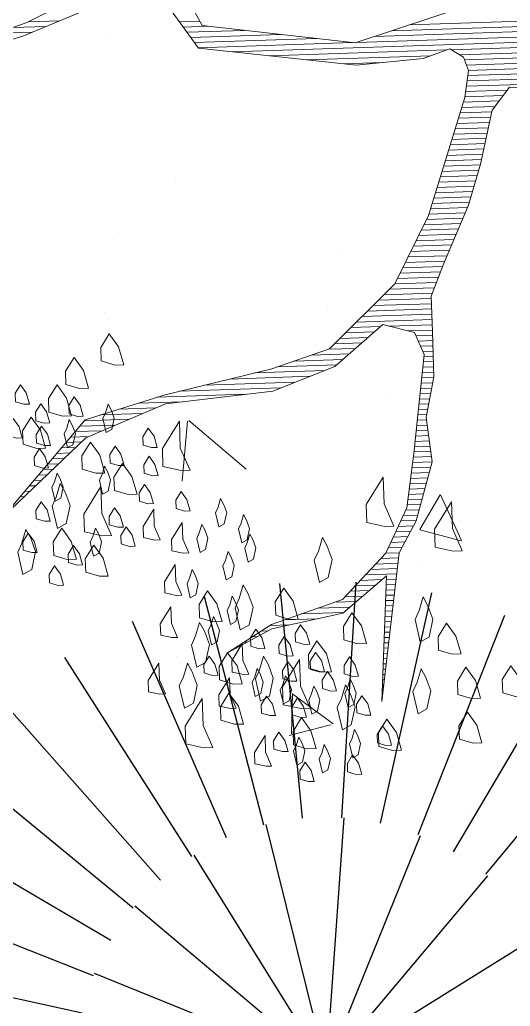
# Model space of a CAD drawing. Header units: millimetres. Extents: x 111 to 1506, y 14 to 566.
# Drawn here: x 225.315 to 225.962, y 166.22 to 167.522 of the extents above; entities that cross this region are included whole.
import ezdxf

# ---------------------------------------------------------------- set-up
doc = ezdxf.new("R2010")
doc.units = ezdxf.units.MM
doc.layers.add('ARBOLES', color=78, linetype='Continuous', lineweight=5)
doc.layers.add('FURN', color=253, linetype='Continuous')

# ---------------------------------------------------------------- blocks, each defined once
blk = doc.blocks.new('abri')
at = {"layer": 'FURN'}
for p, q in [((1540.7888, 15.9542), (1540.4256, 16.0681)), ((1540.7747, 15.8925), (1540.3981, 15.9482)), ((1540.7704, 15.8293), (1540.3897, 15.8254)), ((1540.776, 15.7662), (1540.4007, 15.7028)), ((1540.7914, 15.7048), (1540.4306, 15.5834)), ((1540.8162, 15.6465), (1540.4789, 15.4702)), ((1540.8499, 15.5929), (1540.5443, 15.366)), ((1540.8915, 15.5451), (1540.6252, 15.2732)), ((1540.9401, 15.5045), (1540.7196, 15.1942)), ((1540.9945, 15.472), (1540.8252, 15.131)), ((1541.0532, 15.4483), (1540.9393, 15.0851)), ((1541.2412, 15.4355), (1541.3047, 15.0601)), ((1541.115, 15.4342), (1541.0593, 15.0576)), ((1541.1781, 15.4299), (1541.1821, 15.0492))]:
    blk.add_line(p, q, dxfattribs=at)
at = {"layer": 'FURN', "color": 62}
for q in [(1540.8474, 16.0707), (1540.7901, 15.9582), (1540.7703, 15.8335), (1540.7901, 15.7087), (1540.8474, 15.5962), (1540.9367, 15.5069), (1541.0492, 15.4496), (1541.174, 15.4298)]:
    blk.add_line((1541.174, 15.8335), q, dxfattribs=at)
blk = doc.blocks.new('*X16')
at = {"color": 0}
for p, q in [((16.8565, 16.58), (16.9159, 16.58)), ((16.8265, 16.57), (16.8895, 16.57)), ((17.1431, 16.57), (17.1813, 16.57)), ((16.7953, 16.56), (16.8632, 16.56)), ((17.1497, 16.56), (17.1971, 16.56)), ((17.1564, 16.55), (17.2651, 16.55)), ((17.5785, 16.55), (17.8258, 16.55)), ((17.163, 16.54), (17.3331, 16.54)), ((17.1697, 16.53), (17.401, 16.53)), ((17.511, 16.53), (17.8098, 16.53)), ((17.5448, 16.54), (17.8178, 16.54)), ((17.1764, 16.52), (17.469, 16.52)), ((17.2412, 16.51), (17.7938, 16.51)), ((17.4773, 16.52), (17.8018, 16.52)), ((17.3112, 16.5), (17.6466, 16.5)), ((17.3812, 16.49), (17.6166, 16.49)), ((17.6564, 16.5), (17.7858, 16.5)), ((17.6714, 16.49), (17.7899, 16.49)), ((17.4512, 16.48), (17.5245, 16.48)), ((17.6804, 16.48), (17.8149, 16.48)), ((17.6837, 16.47), (17.8399, 16.47)), ((17.6855, 16.45), (17.8986, 16.45)), ((17.687, 16.46), (17.8649, 16.46)), ((17.6822, 16.43), (17.9666, 16.43)), ((17.6839, 16.44), (17.9326, 16.44)), ((17.6805, 16.42), (17.7592, 16.42)), ((17.6757, 16.4), (17.7432, 16.4)), ((17.6789, 16.41), (17.7512, 16.41)), ((17.6687, 16.38), (17.7289, 16.38)), ((17.6722, 16.39), (17.7352, 16.39)), ((17.6618, 16.36), (17.7239, 16.36)), ((17.6653, 16.37), (17.7264, 16.37)), ((17.6549, 16.34), (17.7189, 16.34)), ((17.6584, 16.35), (17.7214, 16.35)), ((17.648, 16.32), (17.7139, 16.32)), ((17.6514, 16.33), (17.7164, 16.33)), ((17.6411, 16.3), (17.7089, 16.3)), ((17.6445, 16.31), (17.7114, 16.31)), ((17.6341, 16.28), (17.7038, 16.28)), ((17.6376, 16.29), (17.7064, 16.29)), ((17.6307, 16.27), (17.7005, 16.27)), ((17.6237, 16.25), (17.6938, 16.25)), ((17.6272, 16.26), (17.6971, 16.26)), ((17.6168, 16.23), (17.6871, 16.23)), ((17.6203, 16.24), (17.6905, 16.24)), ((17.6099, 16.21), (17.6805, 16.21)), ((17.6134, 16.22), (17.6838, 16.22)), ((17.603, 16.19), (17.6719, 16.19)), ((17.6064, 16.2), (17.6766, 16.2)), ((17.5928, 16.17), (17.6627, 16.17)), ((17.5981, 16.18), (17.6673, 16.18)), ((17.5821, 16.15), (17.6535, 16.15)), ((17.5874, 16.16), (17.6581, 16.16)), ((17.5768, 16.14), (17.6489, 16.14)), ((17.5661, 16.12), (17.6396, 16.12)), ((17.5714, 16.13), (17.6443, 16.13)), ((17.5554, 16.1), (17.6304, 16.1)), ((17.5608, 16.11), (17.635, 16.11)), ((17.5448, 16.08), (17.6216, 16.08)), ((17.5501, 16.09), (17.6259, 16.09)), ((17.5341, 16.06), (17.6131, 16.06)), ((17.5394, 16.07), (17.6174, 16.07)), ((17.5127, 16.04), (17.6045, 16.04)), ((17.5234, 16.05), (17.6088, 16.05)), ((17.4913, 16.02), (17.6021, 16.02)), ((17.502, 16.03), (17.6021, 16.03)), ((17.4698, 16), (17.6021, 16)), ((17.4806, 16.01), (17.6021, 16.01)), ((17.4591, 15.99), (17.6021, 15.99)), ((17.4377, 15.97), (17.4922, 15.97)), ((17.4484, 15.98), (17.5044, 15.98)), ((17.5206, 15.98), (17.6021, 15.98)), ((17.5556, 15.97), (17.6021, 15.97)), ((17.4163, 15.95), (17.4677, 15.95)), ((17.427, 15.96), (17.4799, 15.96)), ((17.5707, 15.96), (17.6021, 15.96)), ((17.5747, 15.95), (17.6021, 15.95)), ((17.3711, 15.93), (17.4433, 15.93)), ((17.4036, 15.94), (17.4555, 15.94)), ((17.5787, 15.94), (17.6021, 15.94)), ((17.5827, 15.93), (17.6021, 15.93)), ((17.3061, 15.91), (17.4188, 15.91)), ((17.3386, 15.92), (17.431, 15.92)), ((17.5832, 15.91), (17.6021, 15.91)), ((17.5846, 15.92), (17.6021, 15.92)), ((17.2149, 15.89), (17.3677, 15.89)), ((17.2629, 15.9), (17.3957, 15.9)), ((17.5805, 15.89), (17.6021, 15.89)), ((17.5819, 15.9), (17.6021, 15.9)), ((17.1189, 15.87), (17.3117, 15.87)), ((17.1669, 15.88), (17.3397, 15.88)), ((17.5778, 15.87), (17.5996, 15.87)), ((17.5791, 15.88), (17.6018, 15.88)), ((17.0401, 15.85), (17.1235, 15.85)), ((17.0761, 15.86), (17.2435, 15.86)), ((17.575, 15.85), (17.5951, 15.85)), ((17.5764, 15.86), (17.5974, 15.86)), ((17.0041, 15.84), (17.0729, 15.84)), ((17.5737, 15.84), (17.5929, 15.84)), ((16.9371, 15.82), (17.0215, 15.82)), ((16.9681, 15.83), (17.0472, 15.83)), ((17.5709, 15.82), (17.5885, 15.82)), ((17.5723, 15.83), (17.5907, 15.83)), ((16.919, 15.8), (16.9701, 15.8)), ((16.9281, 15.81), (16.9958, 15.81)), ((17.5682, 15.8), (17.5856, 15.8)), ((17.5696, 15.81), (17.5863, 15.81)), ((16.9009, 15.78), (16.9301, 15.78)), ((16.91, 15.79), (16.9444, 15.79)), ((17.5655, 15.78), (17.5876, 15.78)), ((17.5669, 15.79), (17.5866, 15.79)), ((16.8829, 15.76), (16.9077, 15.76)), ((16.8919, 15.77), (16.9189, 15.77)), ((17.5628, 15.76), (17.5896, 15.76)), ((17.5641, 15.77), (17.5886, 15.77)), ((16.8648, 15.74), (16.8853, 15.74)), ((16.8738, 15.75), (16.8965, 15.75)), ((17.56, 15.74), (17.5916, 15.74)), ((17.5614, 15.75), (17.5906, 15.75)), ((16.8467, 15.72), (16.863, 15.72)), ((16.8557, 15.73), (16.8742, 15.73)), ((17.5568, 15.72), (17.5936, 15.72)), ((17.5585, 15.73), (17.5926, 15.73)), ((16.8286, 15.7), (16.8406, 15.7)), ((16.8376, 15.71), (16.8518, 15.71)), ((17.5535, 15.7), (17.5875, 15.7)), ((17.5551, 15.71), (17.5906, 15.71)), ((16.8195, 15.69), (16.8295, 15.69)), ((17.5518, 15.69), (17.5844, 15.69)), ((16.8105, 15.68), (16.8183, 15.68)), ((17.5485, 15.67), (17.5783, 15.67)), ((17.5501, 15.68), (17.5814, 15.68)), ((17.5451, 15.65), (17.5721, 15.65)), ((17.5468, 15.66), (17.5752, 15.66)), ((17.5402, 15.63), (17.566, 15.63)), ((17.5435, 15.64), (17.5691, 15.64)), ((17.5302, 15.61), (17.5598, 15.61)), ((17.5352, 15.62), (17.5629, 15.62)), ((17.5202, 15.59), (17.5486, 15.59)), ((17.5252, 15.6), (17.5543, 15.6)), ((17.5102, 15.57), (17.5372, 15.57)), ((17.5152, 15.58), (17.5429, 15.58)), ((17.5052, 15.56), (17.5315, 15.56)), ((17.4903, 15.54), (17.5241, 15.54)), ((17.5002, 15.55), (17.5257, 15.55)), ((17.4703, 15.52), (17.5211, 15.52)), ((17.4803, 15.53), (17.5226, 15.53)), ((17.4503, 15.5), (17.4911, 15.5)), ((17.4603, 15.51), (17.5196, 15.51)), ((17.4996, 15.5), (17.5181, 15.5)), ((17.4303, 15.48), (17.4661, 15.48)), ((17.4403, 15.49), (17.4786, 15.49)), ((17.4981, 15.48), (17.515, 15.48)), ((17.4988, 15.49), (17.5165, 15.49)), ((17.4, 15.46), (17.4411, 15.46)), ((17.4203, 15.47), (17.4536, 15.47)), ((17.4967, 15.46), (17.512, 15.46)), ((17.4974, 15.47), (17.5135, 15.47)), ((17.336, 15.44), (17.4161, 15.44)), ((17.368, 15.45), (17.4286, 15.45)), ((17.4953, 15.44), (17.509, 15.44)), ((17.496, 15.45), (17.5105, 15.45)), ((17.2754, 15.42), (17.3128, 15.42)), ((17.304, 15.43), (17.3661, 15.43)), ((17.4938, 15.42), (17.5059, 15.42)), ((17.4946, 15.43), (17.5074, 15.43)), ((17.2587, 15.41), (17.2717, 15.41)), ((17.4931, 15.41), (17.5044, 15.41)), ((17.2254, 15.39), (17.2317, 15.39)), ((17.242, 15.4), (17.2517, 15.4)), ((17.4917, 15.39), (17.5014, 15.39)), ((17.4924, 15.4), (17.5029, 15.4)), ((17.2087, 15.38), (17.2117, 15.38)), ((17.4903, 15.37), (17.4984, 15.37)), ((17.491, 15.38), (17.4999, 15.38)), ((17.4888, 15.35), (17.4953, 15.35)), ((17.4896, 15.36), (17.4968, 15.36)), ((17.4874, 15.33), (17.4923, 15.33)), ((17.4881, 15.34), (17.4938, 15.34)), ((17.486, 15.31), (17.4893, 15.31)), ((17.4867, 15.32), (17.4908, 15.32)), ((17.4846, 15.29), (17.4862, 15.29)), ((17.4853, 15.3), (17.4877, 15.3)), ((17.4831, 15.27), (17.4832, 15.27)), ((17.4838, 15.28), (17.4847, 15.28))]:
    blk.add_line(p, q, dxfattribs=at)
blk = doc.blocks.new('E1E')
at = {"layer": 'ARBOLES', "ltscale": 0.2}
for p, q in [((95.5359, 59.5519), (95.5359, 59.5519)), ((95.6009, 59.4784), (95.6009, 59.4784)), ((95.2708, 59.4541), (95.2708, 59.4541)), ((95.5845, 59.4467), (95.5298, 59.4067)), ((95.6045, 59.3832), (95.5819, 59.4428)), ((95.6038, 59.3838), (95.5266, 59.4035)), ((95.7975, 59.3971), (95.7975, 59.3971)), ((95.7699, 59.3841), (95.7699, 59.3841)), ((95.473, 59.2552), (95.473, 59.2552)), ((95.4361, 59.2211), (95.4361, 59.2211)), ((95.857, 59.2206), (95.857, 59.2206)), ((95.9214, 59.0448), (95.8936, 59.1364)), ((95.4933, 59.1143), (95.4933, 59.1143)), ((95.92, 59.0432), (95.8063, 59.0804)), ((95.5148, 59.066), (95.4476, 59.0575)), ((95.506, 59.0027), (95.5152, 59.0658)), ((95.5054, 59.0022), (95.4473, 59.0568)), ((95.9008, 59.0394), (95.9008, 59.0394)), ((95.9924, 59.0443), (95.9924, 59.0443)), ((95.8256, 58.9566), (95.8256, 58.9566)), ((96.1089, 58.9342), (96.1089, 58.9342)), ((95.6403, 58.8897), (95.6403, 58.8897)), ((96.1395, 58.8197), (96.1395, 58.8197)), ((95.7844, 58.7923), (95.7844, 58.7923)), ((95.801, 58.7086), (95.801, 58.7086)), ((96.0816, 58.6988), (96.0816, 58.6988)), ((96.2657, 58.527), (96.2657, 58.527)), ((96.0502, 58.4349), (96.0502, 58.4349))]:
    blk.add_line(p, q, dxfattribs=at)
for points in [[(95.7024, 59.5158), (95.7313, 59.5209), (95.7429, 59.4949), (95.7343, 59.4442), (95.7169, 59.4833), (95.6894, 59.51)], [(95.5281, 59.503), (95.5421, 59.5044), (95.5475, 59.4922), (95.5448, 59.4764), (95.5313, 59.485), (95.52, 59.4994)], [(95.5999, 59.5058), (95.618, 59.509), (95.6252, 59.4927), (95.6198, 59.4611), (95.609, 59.4855), (95.5918, 59.5022)], [(95.5679, 59.4574), (95.5683, 59.4674), (95.5552, 59.4859), (95.5489, 59.4782), (95.5521, 59.4601), (95.5615, 59.4497), (95.5692, 59.4434)], [(95.5259, 59.4533), (95.5263, 59.4633), (95.5132, 59.4818), (95.5069, 59.4741), (95.51, 59.456), (95.5195, 59.4456), (95.5272, 59.4393)], [(95.5846, 59.4746), (95.5986, 59.476), (95.604, 59.4638), (95.6013, 59.448), (95.5877, 59.4565), (95.5764, 59.471)], [(95.4626, 59.4641), (95.4766, 59.4655), (95.482, 59.4533), (95.4793, 59.4375), (95.4658, 59.4461), (95.4545, 59.4605)], [(95.5499, 59.4557), (95.5723, 59.4579), (95.581, 59.4384), (95.5767, 59.413), (95.555, 59.4268), (95.5369, 59.4499)], [(95.6714, 59.463), (95.6938, 59.4652), (95.7025, 59.4457), (95.6981, 59.4204), (95.6764, 59.4341), (95.6584, 59.4572)], [(95.7748, 59.4233), (95.7755, 59.4392), (95.7545, 59.4688), (95.7444, 59.4565), (95.7495, 59.4276), (95.7647, 59.411), (95.7769, 59.4009)], [(95.7992, 59.463), (95.8172, 59.4662), (95.8245, 59.4499), (95.8191, 59.4183), (95.8082, 59.4427), (95.791, 59.4594)], [(95.4902, 59.4131), (95.4906, 59.423), (95.4775, 59.4416), (95.4712, 59.4339), (95.4744, 59.4158), (95.4839, 59.4054), (95.4916, 59.3991)], [(95.6867, 59.4421), (95.7048, 59.4453), (95.712, 59.4291), (95.7066, 59.3974), (95.6957, 59.4218), (95.6786, 59.4385)], [(95.6244, 59.429), (95.6384, 59.4304), (95.6438, 59.4182), (95.6411, 59.4024), (95.6275, 59.4109), (95.6162, 59.4254)], [(95.4235, 59.4072), (95.4459, 59.4093), (95.4545, 59.3898), (95.4502, 59.3645), (95.4285, 59.3782), (95.4104, 59.4014)], [(95.5778, 59.4132), (95.5918, 59.4145), (95.5973, 59.4023), (95.5946, 59.3865), (95.581, 59.3951), (95.5697, 59.4095)], [(95.6671, 59.3676), (95.6678, 59.3835), (95.6468, 59.4131), (95.6367, 59.4008), (95.6418, 59.3719), (95.657, 59.3553), (95.6693, 59.3452)], [(95.67, 59.3811), (95.6705, 59.3911), (95.6574, 59.4096), (95.651, 59.4019), (95.6542, 59.3838), (95.6637, 59.3735), (95.6714, 59.3671)], [(95.6974, 59.4045), (95.7198, 59.4066), (95.7285, 59.3871), (95.7242, 59.3618), (95.7025, 59.3755), (95.6844, 59.3987)], [(95.436, 59.4036), (95.45, 59.4049), (95.4554, 59.3927), (95.4527, 59.3769), (95.4392, 59.3855), (95.4279, 59.4)], [(95.5297, 59.361), (95.5305, 59.3769), (95.5095, 59.4065), (95.4994, 59.3942), (95.5044, 59.3653), (95.5196, 59.3487), (95.5319, 59.3386)], [(95.5761, 59.3734), (95.5765, 59.3833), (95.5634, 59.4019), (95.5571, 59.3942), (95.5602, 59.3761), (95.5697, 59.3657), (95.5774, 59.3594)], [(95.5825, 59.4), (95.6114, 59.4051), (95.623, 59.3791), (95.6143, 59.3285), (95.597, 59.3675), (95.5695, 59.3942)], [(95.6239, 59.3752), (95.6244, 59.3852), (95.6113, 59.4037), (95.605, 59.396), (95.6081, 59.3779), (95.6176, 59.3676), (95.6253, 59.3612)], [(95.7328, 59.4042), (95.7468, 59.4056), (95.7522, 59.3934), (95.7495, 59.3776), (95.736, 59.3862), (95.7247, 59.4006)], [(95.7813, 59.3561), (95.782, 59.372), (95.761, 59.4016), (95.7509, 59.3893), (95.756, 59.3604), (95.7712, 59.3438), (95.7835, 59.3337)], [(95.6881, 59.3843), (95.7062, 59.3875), (95.7134, 59.3712), (95.708, 59.3396), (95.6971, 59.364), (95.68, 59.3807)], [(95.815, 59.3727), (95.8331, 59.3758), (95.8404, 59.3596), (95.835, 59.328), (95.8241, 59.3523), (95.8069, 59.369)], [(95.4844, 59.3715), (95.4984, 59.3729), (95.5038, 59.3607), (95.5011, 59.3449), (95.4875, 59.3535), (95.4762, 59.3679)], [(95.5268, 59.3417), (95.5273, 59.3517), (95.5142, 59.3702), (95.5079, 59.3625), (95.511, 59.3444), (95.5205, 59.3341), (95.5282, 59.3277)], [(95.6136, 59.3657), (95.6276, 59.3671), (95.633, 59.3549), (95.6303, 59.3391), (95.6167, 59.3477), (95.6054, 59.3621)], [(96.0138, 59.3638), (96.0278, 59.3651), (96.0333, 59.3529), (96.0306, 59.3371), (96.017, 59.3457), (96.0057, 59.3601)], [(96.0922, 59.323), (96.0929, 59.3389), (96.0719, 59.3686), (96.0618, 59.3563), (96.0669, 59.3274), (96.0821, 59.3107), (96.0944, 59.3006)], [(95.3093, 59.3485), (95.3317, 59.3507), (95.3404, 59.3312), (95.3361, 59.3059), (95.3144, 59.3196), (95.2963, 59.3427)], [(95.5494, 59.3567), (95.5634, 59.358), (95.5689, 59.3458), (95.5662, 59.33), (95.5526, 59.3386), (95.5413, 59.353)], [(95.7654, 59.3311), (95.7658, 59.341), (95.7527, 59.3595), (95.7464, 59.3518), (95.7496, 59.3338), (95.7591, 59.3234), (95.7667, 59.3171)], [(95.4279, 59.2922), (95.4286, 59.3081), (95.4076, 59.3377), (95.3975, 59.3255), (95.4026, 59.2965), (95.4178, 59.2799), (95.4301, 59.2698)], [(95.5731, 59.3335), (95.5955, 59.3357), (95.6042, 59.3162), (95.5999, 59.2909), (95.5782, 59.3046), (95.5601, 59.3277)], [(95.5783, 59.3355), (95.5923, 59.3368), (95.5978, 59.3246), (95.5951, 59.3088), (95.5815, 59.3174), (95.5702, 59.3318)], [(95.6339, 59.331), (95.6479, 59.3323), (95.6534, 59.3201), (95.6507, 59.3043), (95.6371, 59.3129), (95.6258, 59.3274)], [(95.68, 59.3369), (95.694, 59.3382), (95.6994, 59.3261), (95.6967, 59.3102), (95.6832, 59.3188), (95.6719, 59.3333)], [(96.0721, 59.3313), (96.0861, 59.3326), (96.0916, 59.3205), (96.0889, 59.3046), (96.0753, 59.3132), (96.064, 59.3277)], [(95.5259, 59.3219), (95.54, 59.3232), (95.5454, 59.311), (95.5427, 59.2952), (95.5291, 59.3038), (95.5178, 59.3182)], [(95.7394, 59.2751), (95.7402, 59.291), (95.7192, 59.3206), (95.7091, 59.3083), (95.7141, 59.2794), (95.7293, 59.2628), (95.7416, 59.2527)], [(95.7496, 59.2899), (95.75, 59.2999), (95.7369, 59.3184), (95.7306, 59.3107), (95.7338, 59.2926), (95.7433, 59.2823), (95.751, 59.2759)], [(95.764, 59.325), (95.7864, 59.3272), (95.7951, 59.3077), (95.7908, 59.2824), (95.7691, 59.2961), (95.751, 59.3192)], [(95.9584, 59.3258), (95.9809, 59.328), (95.9895, 59.3085), (95.9852, 59.2832), (95.9635, 59.2969), (95.9454, 59.3201)], [(95.998, 59.3226), (96.0121, 59.324), (96.0175, 59.3118), (96.0148, 59.296), (96.0012, 59.3046), (95.9899, 59.319)], [(96.0156, 59.3201), (96.038, 59.3223), (96.0467, 59.3028), (96.0423, 59.2775), (96.0206, 59.2912), (96.0025, 59.3143)], [(95.6168, 59.3039), (95.6308, 59.3052), (95.6362, 59.293), (95.6335, 59.2772), (95.6199, 59.2858), (95.6086, 59.3002)], [(95.8246, 59.2746), (95.825, 59.2846), (95.8119, 59.3031), (95.8056, 59.2954), (95.8088, 59.2773), (95.8183, 59.267), (95.826, 59.2606)], [(95.8341, 59.3081), (95.8521, 59.3112), (95.8594, 59.295), (95.854, 59.2634), (95.8431, 59.2878), (95.8259, 59.3045)], [(95.9918, 59.2711), (95.9922, 59.2811), (95.9791, 59.2996), (95.9728, 59.2919), (95.9759, 59.2738), (95.9854, 59.2635), (95.9931, 59.2571)], [(95.3382, 59.2835), (95.3606, 59.2857), (95.3693, 59.2662), (95.365, 59.2409), (95.3433, 59.2546), (95.3252, 59.2777)], [(95.5385, 59.2713), (95.5609, 59.2735), (95.5696, 59.254), (95.5653, 59.2287), (95.5436, 59.2424), (95.5255, 59.2655)], [(95.6534, 59.2758), (95.6758, 59.2779), (95.6845, 59.2584), (95.6802, 59.2331), (95.6585, 59.2468), (95.6404, 59.27)], [(95.978, 59.2644), (96.0069, 59.2695), (96.0185, 59.2435), (96.0099, 59.1929), (95.9925, 59.2319), (95.965, 59.2586)], [(96.0691, 59.2348), (96.0698, 59.2507), (96.0488, 59.2804), (96.0387, 59.2681), (96.0438, 59.2392), (96.059, 59.2225), (96.0713, 59.2124)], [(96.0717, 59.2775), (96.0857, 59.2789), (96.0912, 59.2667), (96.0885, 59.2509), (96.0749, 59.2594), (96.0636, 59.2739)], [(95.2732, 59.2545), (95.2956, 59.2567), (95.3043, 59.2372), (95.3, 59.2119), (95.2783, 59.2256), (95.2602, 59.2487)], [(95.7826, 59.2267), (95.7831, 59.2367), (95.77, 59.2552), (95.7636, 59.2475), (95.7668, 59.2294), (95.7763, 59.219), (95.784, 59.2127)], [(95.9317, 59.2639), (95.9457, 59.2652), (95.9511, 59.253), (95.9484, 59.2372), (95.9349, 59.2458), (95.9236, 59.2602)], [(95.849, 59.2417), (95.8671, 59.2448), (95.8743, 59.2286), (95.8689, 59.197), (95.8581, 59.2213), (95.8409, 59.2381)], [(95.8987, 59.2394), (95.9168, 59.2426), (95.924, 59.2264), (95.9186, 59.1947), (95.9078, 59.2191), (95.8906, 59.2358)], [(95.9606, 59.2427), (95.9746, 59.244), (95.98, 59.2318), (95.9773, 59.216), (95.9638, 59.2246), (95.9525, 59.239)], [(96.0808, 59.2134), (96.0812, 59.2233), (96.0681, 59.2418), (96.0618, 59.2341), (96.065, 59.2161), (96.0745, 59.2057), (96.0822, 59.1994)], [(95.3932, 59.23), (95.4156, 59.2322), (95.4243, 59.2127), (95.42, 59.1874), (95.3983, 59.2011), (95.3802, 59.2242)], [(95.4677, 59.1853), (95.4684, 59.2012), (95.4474, 59.2308), (95.4373, 59.2185), (95.4424, 59.1896), (95.4576, 59.173), (95.4699, 59.1629)], [(95.8373, 59.2024), (95.8377, 59.2123), (95.8246, 59.2308), (95.8183, 59.2231), (95.8215, 59.2051), (95.831, 59.1947), (95.8387, 59.1884)], [(95.6513, 59.1579), (95.652, 59.1738), (95.6311, 59.2034), (95.621, 59.1911), (95.626, 59.1622), (95.6412, 59.1456), (95.6535, 59.1355)], [(95.761, 59.1879), (95.7614, 59.1978), (95.7483, 59.2163), (95.742, 59.2086), (95.7452, 59.1906), (95.7546, 59.1802), (95.7623, 59.1738)], [(95.7818, 59.163), (95.7822, 59.173), (95.7691, 59.1915), (95.7628, 59.1838), (95.766, 59.1657), (95.7754, 59.1553), (95.7831, 59.149)], [(95.9304, 59.1902), (95.9444, 59.1916), (95.9498, 59.1794), (95.9471, 59.1636), (95.9336, 59.1722), (95.9222, 59.1866)], [(95.965, 59.1885), (95.9875, 59.1907), (95.9961, 59.1712), (95.9918, 59.1459), (95.9701, 59.1596), (95.952, 59.1827)], [(96.0153, 59.1745), (96.0158, 59.1844), (96.0027, 59.2029), (95.9963, 59.1952), (95.9995, 59.1772), (96.009, 59.1668), (96.0167, 59.1605)], [(96.1061, 59.2003), (96.1201, 59.2017), (96.1255, 59.1895), (96.1228, 59.1736), (96.1093, 59.1822), (96.098, 59.1967)], [(95.8251, 59.1531), (95.8256, 59.163), (95.8125, 59.1816), (95.8062, 59.1739), (95.8093, 59.1558), (95.8188, 59.1454), (95.8265, 59.1391)], [(95.8721, 59.1789), (95.8861, 59.1803), (95.8915, 59.1681), (95.8888, 59.1522), (95.8753, 59.1608), (95.864, 59.1753)], [(96.0251, 59.1763), (96.0475, 59.1784), (96.0562, 59.1589), (96.0518, 59.1336), (96.0301, 59.1473), (96.012, 59.1705)], [(96.127, 59.1749), (96.1494, 59.1771), (96.1581, 59.1575), (96.1538, 59.1322), (96.1321, 59.146), (96.114, 59.1691)], [(96.1626, 59.1719), (96.1766, 59.1732), (96.182, 59.161), (96.1793, 59.1452), (96.1658, 59.1538), (96.1545, 59.1682)], [(96.1165, 59.166), (96.1305, 59.1673), (96.136, 59.1551), (96.1333, 59.1393), (96.1197, 59.1479), (96.1084, 59.1623)], [(95.9403, 59.146), (95.9544, 59.1473), (95.9598, 59.1351), (95.9571, 59.1193), (95.9435, 59.1279), (95.9322, 59.1423)], [(95.9964, 59.1514), (96.0104, 59.1528), (96.0158, 59.1406), (96.0131, 59.1248), (95.9995, 59.1334), (95.9882, 59.1478)], [(96.0949, 59.1271), (96.0953, 59.137), (96.0822, 59.1555), (96.0759, 59.1479), (96.0791, 59.1298), (96.0885, 59.1194), (96.0962, 59.1131)], [(95.9015, 59.1212), (95.9304, 59.1263), (95.942, 59.1003), (95.9333, 59.0497), (95.916, 59.0887), (95.8885, 59.1154)], [(96.131, 59.1334), (96.145, 59.1348), (96.1504, 59.1226), (96.1477, 59.1068), (96.1342, 59.1154), (96.1229, 59.1298)], [(96.047, 59.0814), (96.0475, 59.0914), (96.0343, 59.1099), (96.028, 59.1022), (96.0312, 59.0841), (96.0407, 59.0737), (96.0484, 59.0674)], [(96.1082, 59.112), (96.1306, 59.1142), (96.1393, 59.0946), (96.135, 59.0693), (96.1133, 59.0831), (96.0952, 59.1062)], [(96.1721, 59.1177), (96.1861, 59.119), (96.1916, 59.1068), (96.1889, 59.091), (96.1753, 59.0996), (96.164, 59.114)], [(95.9584, 59.1053), (95.9725, 59.1067), (95.9779, 59.0945), (95.9752, 59.0787), (95.9616, 59.0872), (95.9503, 59.1017)], [(96.0858, 59.1036), (96.0999, 59.105), (96.1053, 59.0928), (96.1026, 59.077), (96.089, 59.0855), (96.0777, 59.1)], [(95.4533, 59.0775), (95.4822, 59.0826), (95.4938, 59.0566), (95.4852, 59.006), (95.4678, 59.045), (95.4403, 59.0717)], [(95.5683, 59.082), (95.5972, 59.087), (95.6088, 59.061), (95.6001, 59.0104), (95.5827, 59.0494), (95.5553, 59.0762)], [(96.0996, 59.0614), (96.122, 59.0635), (96.1307, 59.044), (96.1264, 59.0187), (96.1047, 59.0324), (96.0866, 59.0556)], [(96.062, 59.0057), (96.0845, 59.0079), (96.0931, 58.9883), (96.0888, 58.963), (96.0671, 58.9768), (96.049, 58.9999)]]:
    blk.add_lwpolyline(points, close=True, dxfattribs=at)
for points in [[(95.7481, 58.258), (95.9006, 58.3882), (96.1362, 58.4542), (96.2345, 58.3733)], [(96.2512, 58.3884), (96.3956, 58.5541), (96.6745, 58.803), (96.3934, 58.5765), (96.2367, 58.421), (96.1282, 58.4896), (95.8861, 58.4207), (95.7914, 58.3708), (95.7582, 58.3404), (95.7329, 58.3447), (95.7177, 58.3613), (95.7068, 58.4033), (95.69, 58.5984), (95.6986, 58.7192), (95.7556, 58.8537), (95.8286, 58.9173), (95.9702, 59.0193), (96.0728, 59.104), (96.1356, 59.2956), (96.0612, 59.13), (95.9644, 59.0324), (95.8141, 58.9498), (95.7376, 58.8768), (95.6921, 58.7864), (95.6408, 58.7791), (95.6133, 58.8058), (95.5691, 58.9576), (95.5473, 59.0415), (95.5509, 59.121), (95.587, 59.215), (95.6765, 59.2938), (95.7242, 59.3618), (95.6736, 59.3003), (95.5783, 59.2345), (95.5364, 59.1535), (95.4683, 59.3414), (95.5314, 59.1123), (95.5256, 59.0552), (95.5373, 58.959), (95.5727, 58.8969), (95.5858, 58.8326), (95.6147, 58.7675), (95.6379, 58.7155), (95.6387, 58.6613), (95.6373, 58.5593), (95.6439, 58.4921), (95.6591, 58.4054), (95.6476, 58.3613), (95.5861, 58.3417)]]:
    blk.add_lwpolyline(points, dxfattribs=at)
at = {"layer": 'ARBOLES', "ltscale": 0.2, "xscale": 0.8372139817761642, "yscale": 0.8372139817761642, "zscale": 0.8372139817761642, "rotation": 204.0028523145856}
blk.add_blockref('*X16', (103.6395, 76.9735), dxfattribs=at)

msp = doc.modelspace()

# ---------------------------------------------------------------- block references
at = {"lineweight": 100, "xscale": 0.8182511777390739, "yscale": 0.8182511777390739, "zscale": 0.8182511777390739, "rotation": 247.9147716791316}
msp.add_blockref('abri', (687.85761, 1339.54763), dxfattribs=at)
at = {"layer": 'ARBOLES', "color": 0, "xscale": 0.8310831642732954, "yscale": 0.8310831642732954, "zscale": 0.8310831642732954, "rotation": 157.9147716791316}
msp.add_blockref('E1E', (317.85599, 182.48966), dxfattribs=at)

doc.saveas('drawing.dxf')
